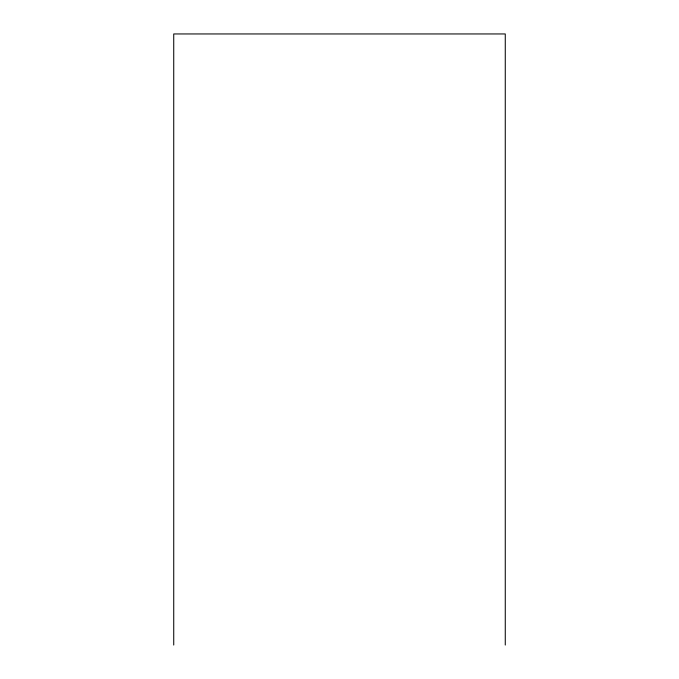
<?xml version="1.0" encoding="UTF-8"?>
<svg xmlns="http://www.w3.org/2000/svg" width="679" height="679" viewBox="0 0 679 679"><rect width="100%" height="100%" fill="white"/><g stroke="black" fill="none" stroke-linecap="round" stroke-linejoin="round"><path stroke-width="1.02" d="M505.269 645.05L505.269 33.95L173.731 33.95L173.731 645.05"/></g></svg>
